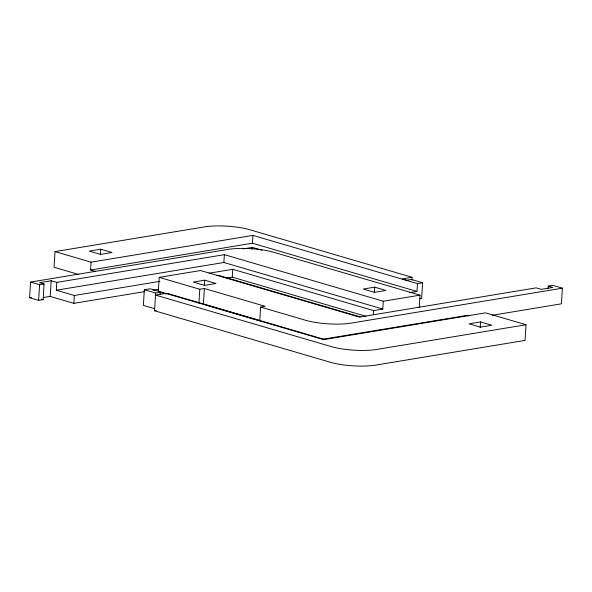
<?xml version="1.0" encoding="UTF-8"?>
<svg xmlns="http://www.w3.org/2000/svg" width="592" height="592" viewBox="0 0 592 592"><rect width="100%" height="100%" fill="white"/><g stroke="black" fill="none" stroke-linecap="round" stroke-linejoin="round"><path stroke-width="0.89" d="M420.002 295.156L273.497 252.222A32.234 7.363 3.6 0 0 228.001 249.417L30.584 282.073L29.6 297.732L38.613 300.373L43.209 299.619L44.045 283.982L39.538 282.658L51.164 280.741L56.795 282.391L224.368 254.664L383.276 301.232L420.002 295.156L419.254 307.13M38.613 300.373L39.605 284.715L44.045 283.982M43.112 297.569L50.179 296.4L51.164 280.741M411.847 280.046L412.017 277.278L249.728 229.726A32.234 7.363 3.6 0 0 204.233 226.914L55.026 251.6L54.042 267.258L78.788 274.51M159.907 281.348L74.333 295.504L56.307 290.221L56.795 282.391M50.179 296.4L73.845 303.333L74.333 295.504M95.512 271.439L90.598 269.996L91.087 262.167L252.925 235.394L417.464 283.612L422.629 282.761L421.645 298.42L419.854 298.716M100.381 254.73L100.729 249.21L111.999 252.51L100.522 254.405L89.251 251.104L100.729 249.21M144.344 289.71L155.615 293.018L154.542 310.756L330.351 362.274A32.234 7.363 3.6 0 0 375.846 365.086L525.06 340.4L526.044 324.742L485.47 312.85L323.639 339.623L150.079 288.763L144.344 289.71L143.353 305.368L154.623 308.676M158.338 291.183L159.211 277.367L200.525 270.529L359.433 317.097L536.189 287.853L541.258 289.34L552.736 287.446L548.229 286.121L548.059 288.881M160.084 294.098L160.203 292.256L164.709 293.58L155.526 295.097L331.342 346.616A32.234 7.363 3.6 0 0 376.838 349.428L526.044 324.742M198.912 303.074L199.778 289.251L204.373 288.496L265.231 306.33L260.635 307.093L259.77 320.908M204.358 285.699L204.699 280.171L215.969 283.479L204.492 285.374L193.221 282.073L204.699 280.171M204.373 288.496L203.382 304.155L259.836 320.694M56.307 290.221L223.88 262.493L224.368 254.664M226.773 278.033L232.234 277.13L232.73 269.301L373.604 310.585L382.787 309.061L383.276 301.232M252.155 249.128L252.266 247.389L261.99 250.231M90.598 269.996L252.429 243.223L252.925 235.394M374.366 292.677L374.714 287.15L385.984 290.45L374.507 292.352L363.236 289.044L374.714 287.15M373.33 314.929L373.604 310.585M409.457 292.685L416.975 291.442L417.464 283.612M480.201 327.457L480.549 321.93L491.819 325.237L480.341 327.132L469.071 323.831L480.549 321.93M548.229 286.121L552.817 285.359L562.4 288.171L561.416 303.829L492.233 315.277M243.179 248.892L252.266 247.389M29.6 297.732L31.42 297.436M209.057 273.215L232.73 269.301M216.65 275.613L218.396 275.324L360.306 316.905M73.845 303.333L144.848 291.59M153.039 290.228L158.501 289.325M155.615 293.018L160.203 292.256M165.331 293.987L167.95 293.558L323.476 339.135L466.947 315.395L468.664 315.899M154.542 310.756L156.214 310.482M412.017 277.278L402.264 278.899L406.771 280.216L411.359 279.454L422.629 282.761M562.4 288.171L351.211 323.106A32.234 7.363 3.6 0 1 305.716 320.302L260.635 307.093M252.429 243.223L416.975 291.442M223.88 262.493L382.787 309.061M232.234 277.13L366.019 316.335M159.211 277.367L199.778 289.251M55.026 251.6L91.087 262.167M30.584 282.073L39.605 284.715M41.706 299.175L43.209 299.619M324.423 339.305A32.234 7.363 3.6 0 1 322.951 339.172"/></g></svg>
